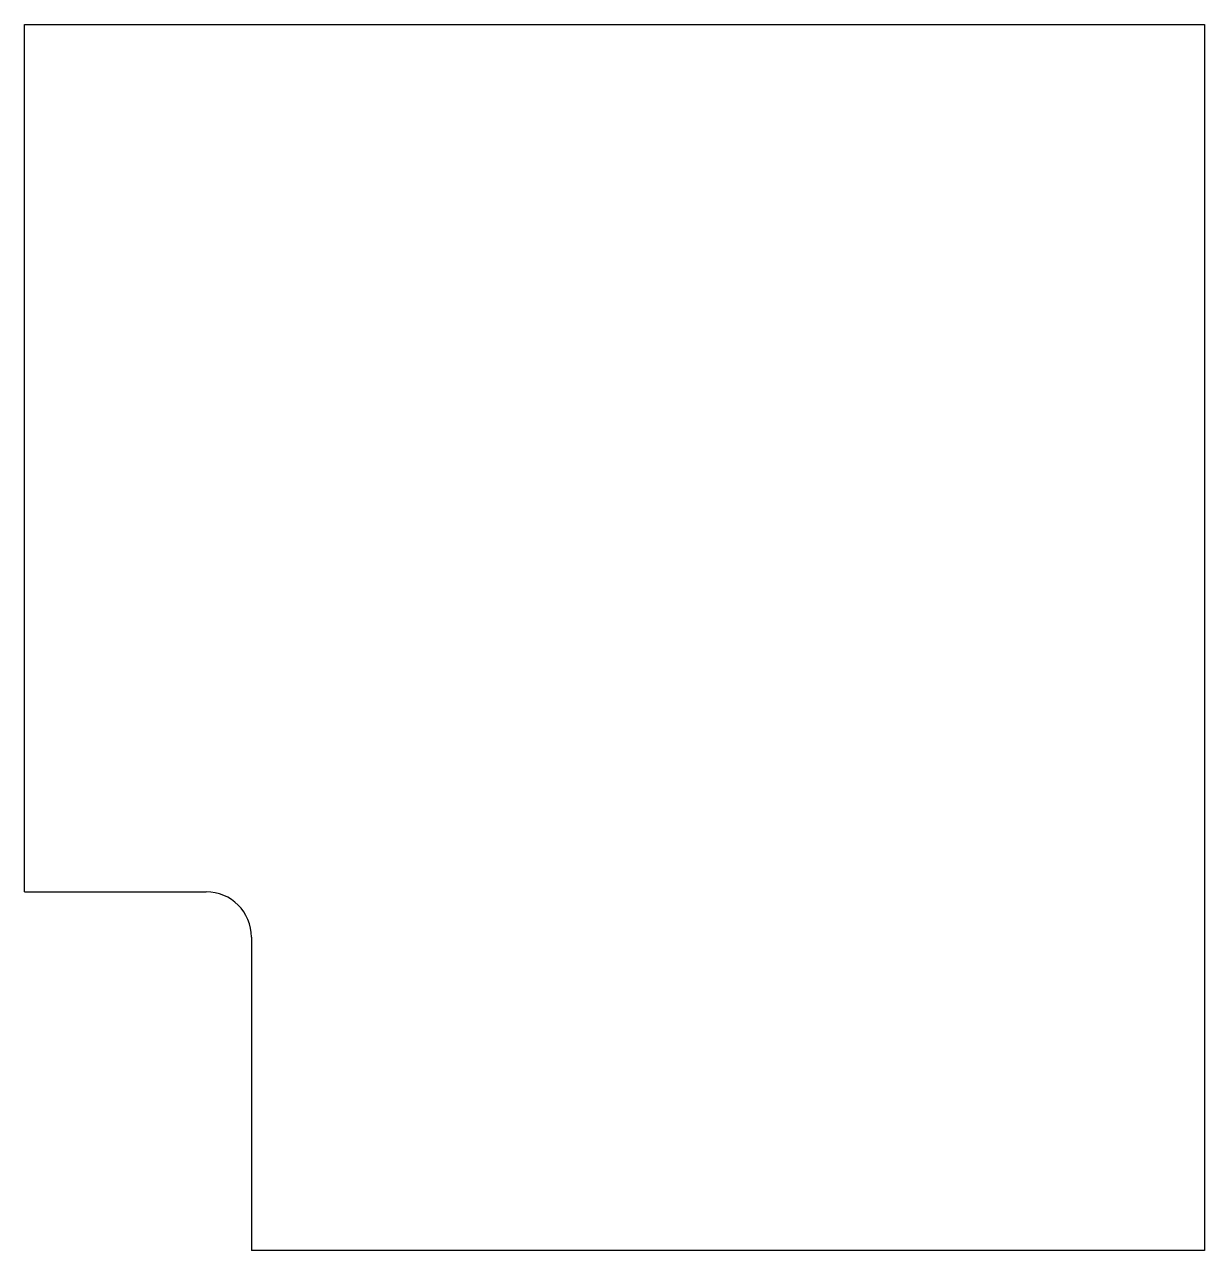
# Model space of a CAD drawing. Extents: x 109.9 to 142.9, y -87.6 to -53.3.
import ezdxf

# ---------------------------------------------------------------- set-up
doc = ezdxf.new("R2010")
doc.units = 0
doc.header["$MEASUREMENT"] = 0
doc.layers.add('BLACK', color=7, linetype='CONTINUOUS')

msp = doc.modelspace()

# ---------------------------------------------------------------- linework, layer by layer
at = {"layer": 'Black'}
for p, q in [((109.855, -77.597), (109.855, -53.34)), ((109.855, -53.34), (142.875, -53.34)), ((142.875, -53.34), (142.875, -87.63)), ((109.855, -77.597), (114.935, -77.597)), ((116.205, -78.867), (116.205, -87.63)), ((142.875, -87.63), (116.205, -87.63))]:
    msp.add_line(p, q, dxfattribs=at)
msp.add_arc((114.935, -78.867), 1.27, 0, 90, dxfattribs=at)

doc.saveas('drawing.dxf')
